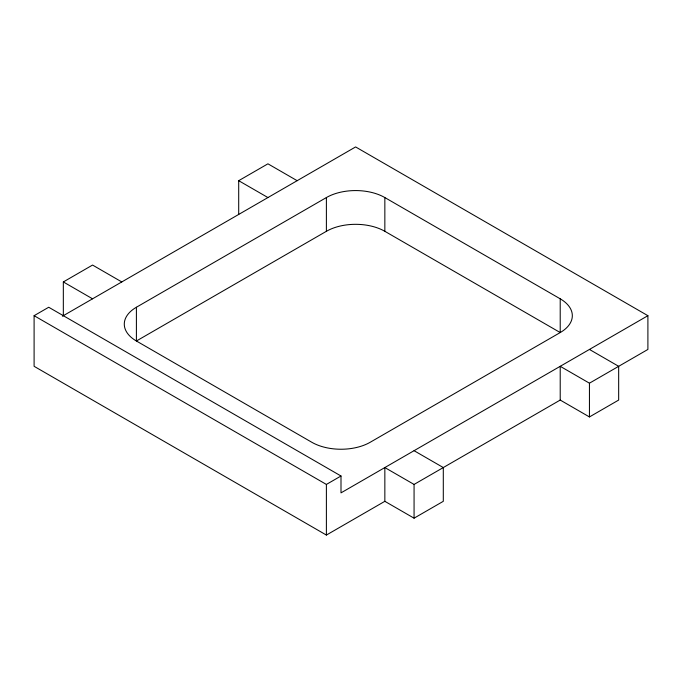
<?xml version="1.0" encoding="UTF-8"?>
<svg xmlns="http://www.w3.org/2000/svg" width="682" height="682" viewBox="0 0 682 682"><rect width="100%" height="100%" fill="white"/><g stroke="black" fill="none" stroke-linecap="round" stroke-linejoin="round"><path stroke-width="1.02" d="M63.332 315.689L63.332 281.939L92.556 265.059L121.788 281.939M238.7 214.438L238.7 180.687L267.932 163.816L297.156 180.687M414.068 450.691L443.3 467.562L443.3 501.313L414.068 518.184L384.844 501.313L326.388 535.063L34.1 366.311L34.1 315.689L48.712 307.25L341 476.002L341 492.873L647.9 315.689L647.9 349.44L589.444 383.19L560.212 366.311L560.212 400.061L589.444 416.941L618.668 400.061L618.668 366.311L589.444 349.44M62.412 316.218L355.612 146.937L647.9 315.689M136.4 307.25L326.388 197.558A41.338 23.861 0 0 1 384.844 197.558L560.212 298.81L560.212 332.56L370.232 442.251A41.338 23.861 0 0 1 311.768 442.251L136.4 341L136.4 307.25A41.338 23.861 0 0 0 136.4 341L326.388 231.309A41.338 23.861 0 0 1 384.844 231.309L560.212 332.56A41.338 23.861 0 0 0 560.212 298.81M34.1 315.689L326.388 484.433L341 476.002M384.844 501.313L384.844 467.562L414.068 484.433L560.212 400.061M238.7 180.687L267.932 197.558M63.332 281.939L92.556 298.81M589.444 383.19L589.444 416.941M414.068 484.433L414.068 518.184M384.844 197.558L384.844 231.309M326.388 197.558L326.388 231.309M326.388 484.433L326.388 535.063"/></g></svg>
